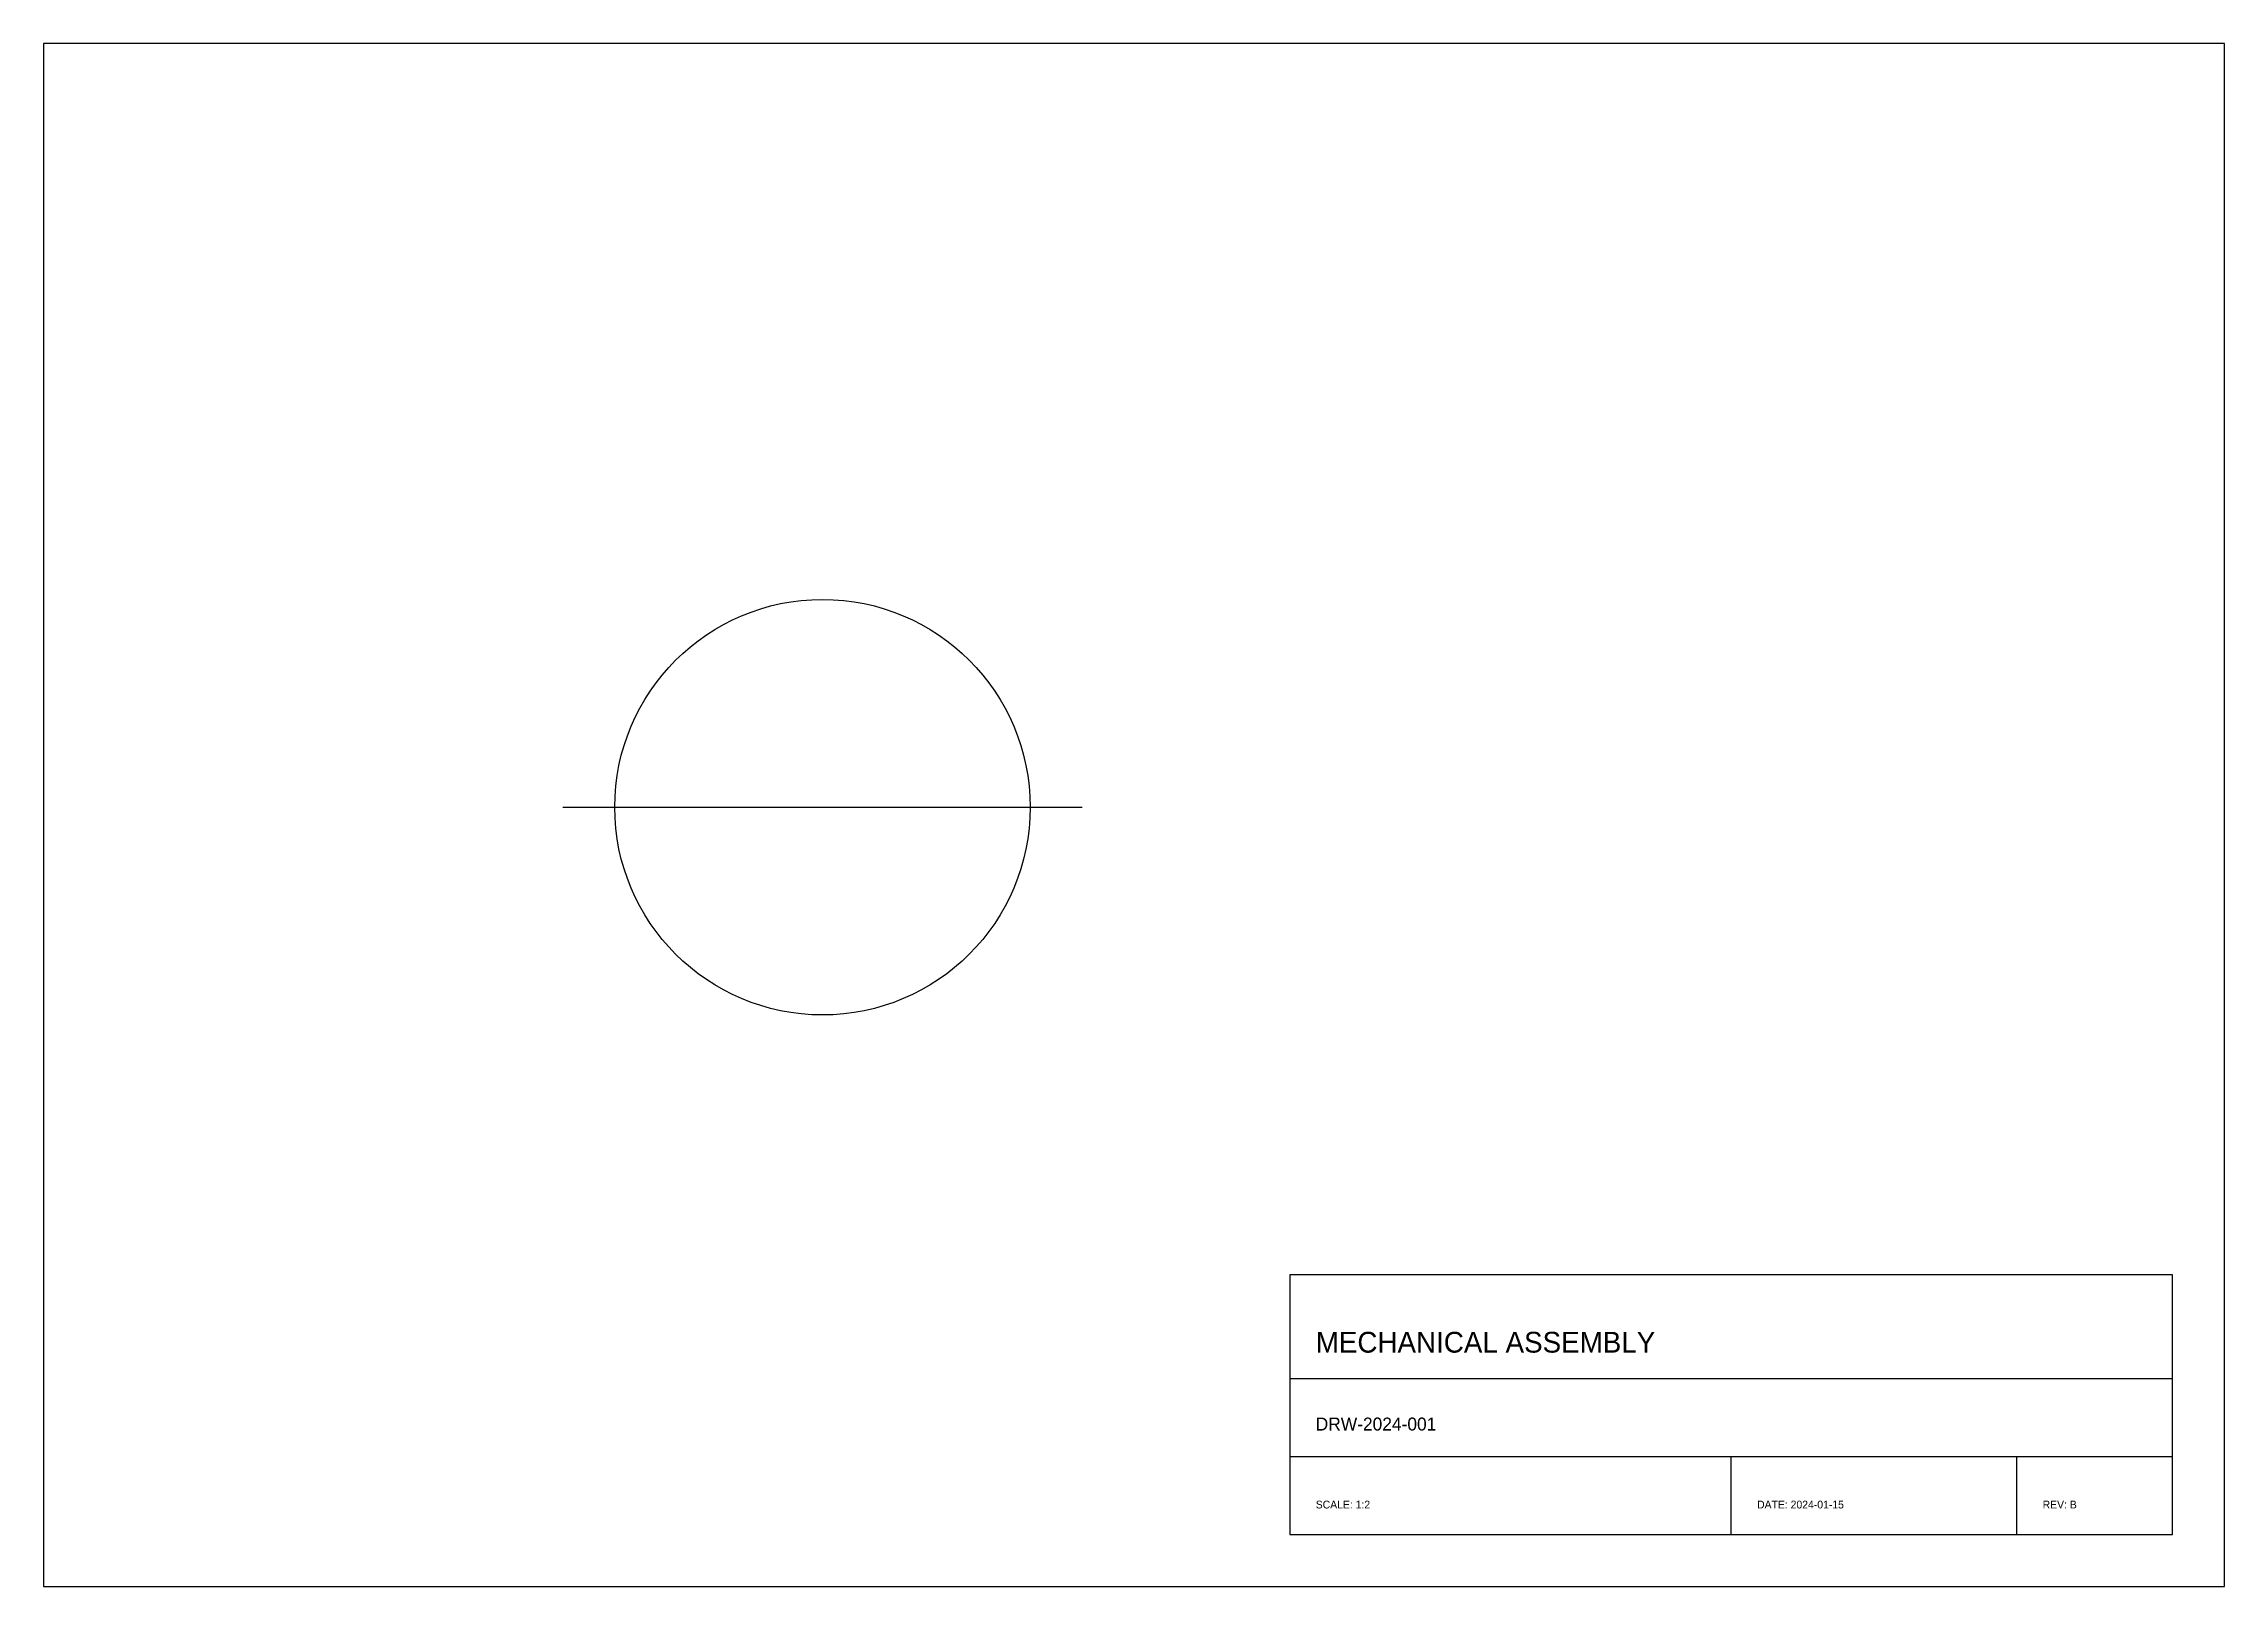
# Model space of a CAD drawing. Header units: metres. Extents: x 0 to 420, y 0 to 297.
import ezdxf

# ---------------------------------------------------------------- set-up
doc = ezdxf.new("R2010")
doc.units = ezdxf.units.M

msp = doc.modelspace()

# ---------------------------------------------------------------- linework, layer by layer
for p, q in [((100, 150), (200, 150)), ((240, 40), (410, 40)), ((240, 25), (410, 25)), ((325, 10), (325, 25)), ((380, 10), (380, 25))]:
    msp.add_line(p, q)
for points in [[(0, 0), (420, 0), (420, 297), (0, 297), (0, 0)], [(240, 10), (410, 10), (410, 60), (240, 60), (240, 10)]]:
    msp.add_lwpolyline(points)
msp.add_circle((150, 150), 40)

# ---------------------------------------------------------------- texts
for s, height, p in [('MECHANICAL ASSEMBLY', 4, (245, 45)), ('DRW-2024-001', 2.5, (245, 30)), ('SCALE: 1:2', 1.5, (245, 15)), ('DATE: 2024-01-15', 1.5, (330, 15)), ('REV: B', 1.5, (385, 15))]:
    msp.add_text(s, height=height).set_placement(p)

doc.saveas('drawing.dxf')
